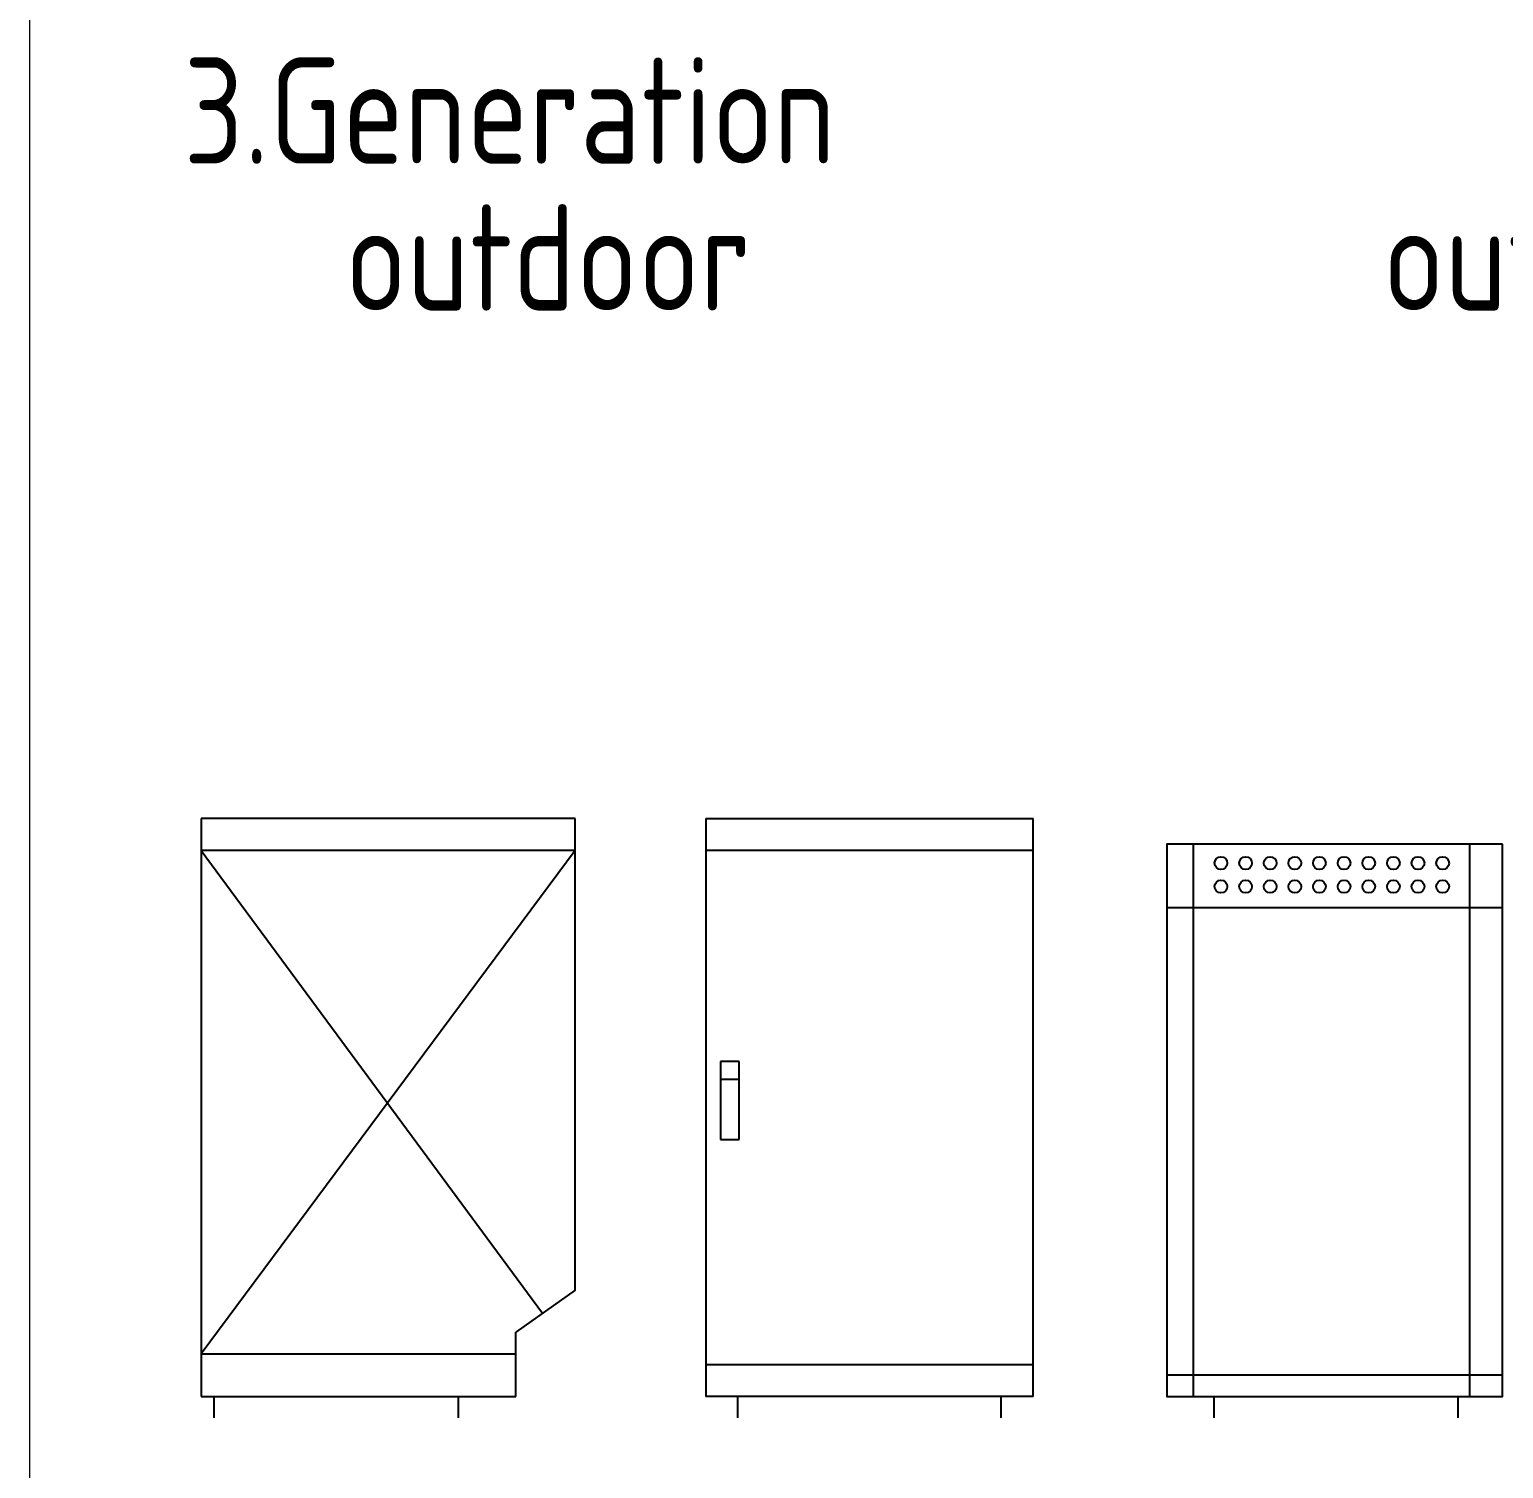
# Model space of a CAD drawing. Header units: millimetres. Extents: x -139278 to 641613, y -260926 to 217780.
# Drawn here: x 41334 to 44804, y 9160 to 12546 of the extents above; entities that cross this region are included whole.
import ezdxf

# ---------------------------------------------------------------- set-up
doc = ezdxf.new("R2010")
doc.units = ezdxf.units.MM
doc.layers.add('00_Legende', color=7, linetype='Continuous', lineweight=18)
doc.styles.add('ISOCP', font='ISOCP', dxfattribs={"width": 0.9})

msp = doc.modelspace()

# ---------------------------------------------------------------- linework, layer by layer
for p, q in [((41738.504, 10689.423), (41738.504, 9329.423)), ((42618.504, 10689.423), (41738.504, 10689.423)), ((42618.504, 9579.422), (42618.504, 10689.423)), ((42926.406, 10689.423), (43696.406, 10689.423)), ((42926.406, 10689.423), (42926.406, 9329.423)), ((43696.406, 9329.423), (43696.406, 10689.423)), ((44073.541, 10629.423), (44073.541, 9329.423)), ((44723.541, 10629.423), (44723.541, 9329.423)), ((41738.504, 10614.423), (42541.888, 9525.572)), ((42618.504, 10614.423), (41738.504, 9429.422)), ((42618.504, 10614.423), (41738.504, 10614.423)), ((43696.406, 10614.423), (42926.406, 10614.423)), ((44801.541, 10479.423), (44011.541, 10479.423)), ((42960.606, 10118.019), (42960.606, 9934.02)), ((43004.906, 10118.019), (42960.606, 10118.019)), ((43004.906, 9934.02), (43004.906, 10118.019)), ((43004.906, 10075.219), (42960.606, 10075.219)), ((42960.606, 9934.02), (43004.906, 9934.02)), ((42618.504, 9579.422), (42478.504, 9481.022)), ((42478.504, 9329.423), (42478.504, 9481.022)), ((41738.504, 9429.422), (42478.504, 9429.422)), ((42926.406, 9404.423), (43696.406, 9404.423)), ((44801.541, 9379.423), (44011.541, 9379.423)), ((41738.504, 9329.423), (42478.504, 9329.423)), ((41768.504, 9279.423), (41768.504, 9329.423)), ((42343.504, 9279.423), (42343.504, 9329.423)), ((43696.406, 9329.423), (42926.406, 9329.423)), ((43001.406, 9279.423), (43001.406, 9329.423)), ((43621.406, 9279.423), (43621.406, 9329.423)), ((44121.541, 9329.423), (44121.541, 9279.423)), ((44696.541, 9329.423), (44696.541, 9279.423))]:
    msp.add_line(p, q)
at = {"flags": 128}
msp.add_lwpolyline([(44801.541, 10629.423), (44011.541, 10629.423), (44011.541, 9329.423), (44801.541, 9329.423)], close=True, dxfattribs=at)
for centre in [(44138.541, 10584.423), (44196.541, 10584.423), (44254.541, 10584.423), (44312.541, 10584.423), (44370.541, 10584.423), (44428.541, 10584.423), (44486.541, 10584.423), (44544.541, 10584.423), (44602.541, 10584.423), (44660.541, 10584.423), (44138.541, 10529.423), (44196.541, 10529.423), (44254.541, 10529.423), (44312.541, 10529.423), (44370.541, 10529.423), (44428.541, 10529.423), (44486.541, 10529.423), (44544.541, 10529.423), (44602.541, 10529.423), (44660.541, 10529.423)]:
    msp.add_circle(centre, 15)
at = {"layer": '00_Legende'}
msp.add_line((41333.979, 28727.316), (41333.979, 1027.316), dxfattribs=at)

# ---------------------------------------------------------------- texts
at = {"layer": '00_Legende', "style": 'ISOCP', "width": 0.9}
for s, p in [('3.Generation', (41696.731, 12230.207)), ('outdoor', (42076.646, 11884.737)), ('outdoor', (44519.683, 11884.737))]:
    msp.add_text(s, height=250, dxfattribs=at).set_placement(p)

doc.saveas('drawing.dxf')
